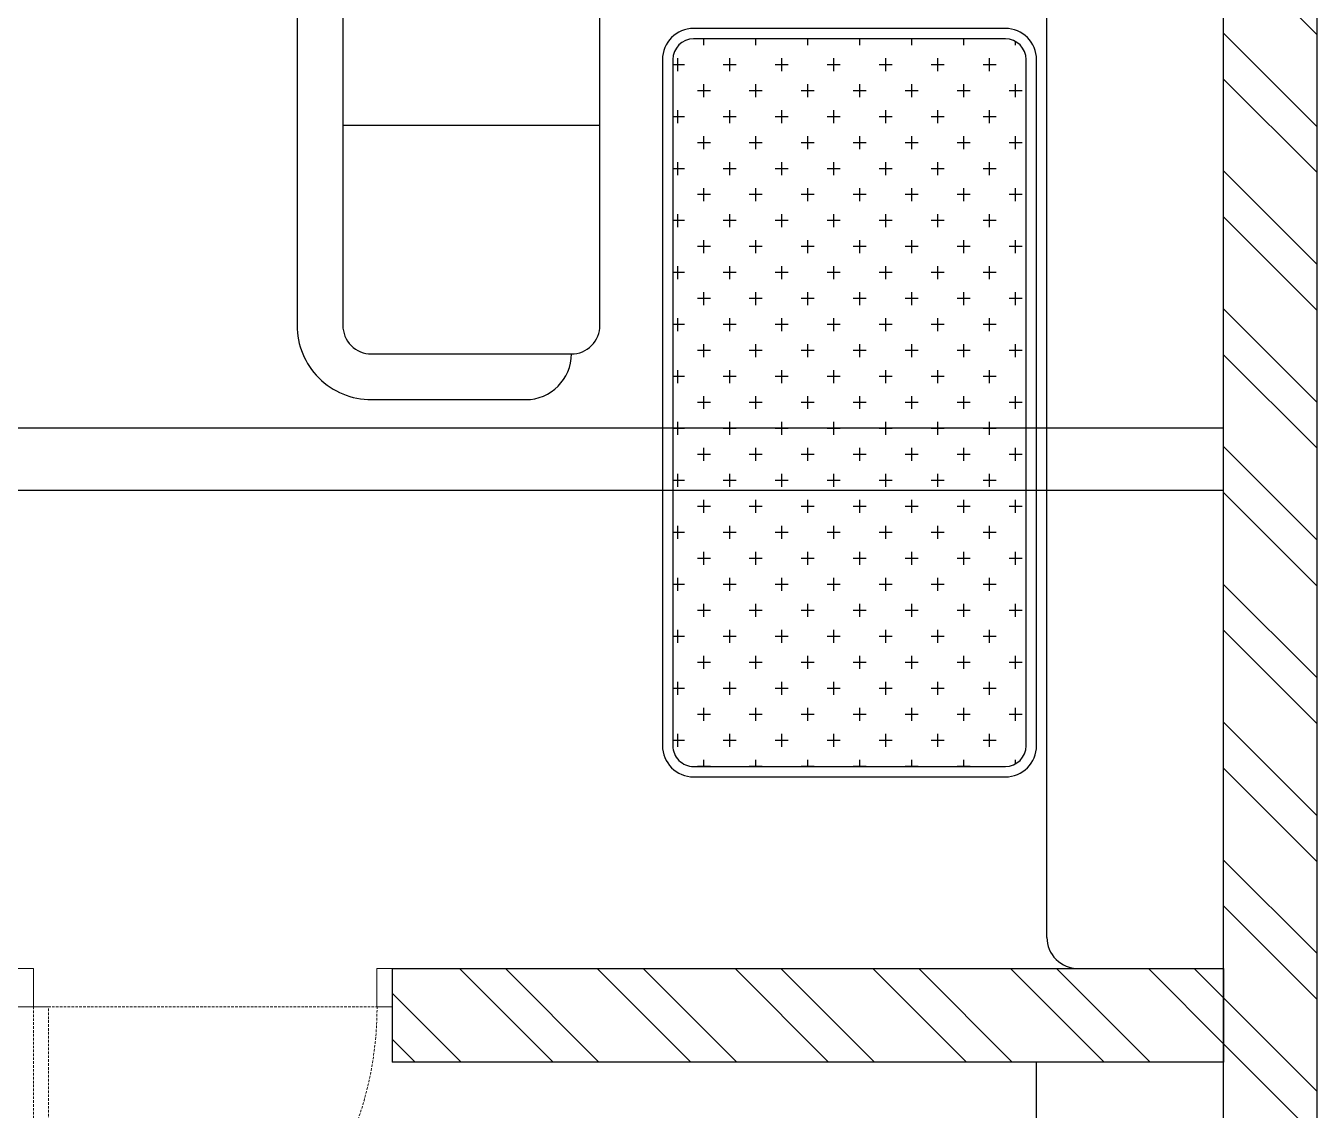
# Model space of a CAD drawing. Header units: inches. Extents: x 9636 to 21597, y -10243 to 557.
# Drawn here: x 18991.4 to 19115.7, y -1777.5 to -1673.2 of the extents above; entities that cross this region are included whole.
import ezdxf

# ---------------------------------------------------------------- set-up
doc = ezdxf.new("R2010")
doc.units = ezdxf.units.IN
doc.header["$MEASUREMENT"] = 0
doc.linetypes.add('DASHED2', pattern=[0.375, 0.25, -0.125])
doc.linetypes.add('HIDDEN', pattern=[0.375, 0.25, -0.125])
for name, color, linetype in [('A-Door-Frame', 1, 'Continuous'), ('A-Door-Swing', 8, 'HIDDEN'), ('IEL-HATCH-002', 7, 'Continuous')]:
    doc.layers.add(name, color=color, linetype=linetype)

# ---------------------------------------------------------------- blocks, each defined once
blk = doc.blocks.new('2r')
at = {"color": 252, "true_color": 0x939598}
for p, q in [((19786.99, -1592.39), (19175.99, -1592.39)), ((19777.99, -1601.39), (19184.99, -1601.39)), ((19602.99, -1681.39), (19602.99, -1601.39)), ((19602.99, -1601.39), (19611.99, -1601.39)), ((19602.99, -1615.39), (19602.99, -1601.39)), ((19611.99, -1601.39), (19611.99, -1681.39)), ((19599.99, -1618.39), (19283.99, -1618.39)), ((19581.55, -1619.39), (19515.55, -1619.39)), ((19581.55, -1620.39), (19515.55, -1620.39)), ((19759.99, -1619.39), (19611.99, -1619.39)), ((19512.55, -1622.39), (19512.55, -1652.39)), ((19513.55, -1622.39), (19513.55, -1652.39)), ((19583.55, -1652.39), (19583.55, -1622.39)), ((19584.55, -1652.39), (19584.55, -1622.39)), ((19515.55, -1654.39), (19581.55, -1654.39)), ((19515.55, -1655.39), (19581.55, -1655.39)), ((19521.86, -1686.15), (19521.86, -1661.4)), ((19548.26, -1683.4), (19548.26, -1668.55)), ((19602.99, -1681.39), (19611.99, -1681.39)), ((19480.61, -1690.55), (19541.11, -1690.55))]:
    blk.add_line(p, q, dxfattribs=at)
blk.add_lwpolyline([(19541.11, -1661.4), (19480.61, -1661.4, 0.414214), (19477.86, -1664.15), (19477.86, -1683.4, 0.414214), (19480.61, -1686.15), (19541.11, -1686.15, 0.414214), (19543.86, -1683.4), (19543.86, -1664.15, 0.414214)], format="xyb", close=True, dxfattribs=at)
for centre, radius, start, end in [((19599.99, -1615.39), 3, 270, 0), ((19515.55, -1622.39), 3, 90, 180), ((19515.55, -1622.39), 2, 90, 180), ((19581.55, -1622.39), 3, 0, 90), ((19581.55, -1622.39), 2, 0, 90), ((19515.55, -1652.39), 3, 180, 270), ((19515.55, -1652.39), 2, 180, 270), ((19581.55, -1652.39), 3, 270, 0), ((19581.55, -1652.39), 2, 270, 0), ((19543.86, -1668.55), 4.4, 0, 90), ((19541.11, -1683.4), 7.15, 270, 0)]:
    blk.add_arc(centre, radius, start, end, dxfattribs=at)
at = {"layer": 'A-Door-Frame', "color": 252, "lineweight": 5, "true_color": 0x939598}
blk.add_line((19602.99, -1681.39), (19606.66, -1681.39), dxfattribs=at)
for points in [[(19602.99, -1681.39), (19602.99, -1682.86), (19606.66, -1682.86), (19606.66, -1681.39)], [(19602.99, -1717.39), (19602.99, -1715.92), (19606.66, -1715.92), (19606.66, -1717.39)]]:
    blk.add_lwpolyline(points, dxfattribs=at)
at = {"layer": 'A-Door-Swing', "color": 252, "linetype": 'DASHED2', "lineweight": 5, "true_color": 0x939598}
blk.add_line((19606.66, -1715.63), (19606.66, -1682.56), dxfattribs=at)
blk.add_lwpolyline([(19606.66, -1715.92), (19639.72, -1715.92), (19639.72, -1714.46), (19606.66, -1714.46)], close=True, dxfattribs=at)
blk.add_arc((19606.66, -1715.92), 33.07, 0, 90, dxfattribs=at)
at = {"layer": 'IEL-HATCH-002', "color": 252, "linetype": 'Continuous', "true_color": 0x939598, "transparency": 33554687}
for p, q in [((19504.16, -1601.39), (19513.16, -1592.39)), ((19513, -1601.39), (19522, -1592.39)), ((19517.42, -1601.39), (19526.42, -1592.39)), ((19526.26, -1601.39), (19535.26, -1592.39)), ((19530.68, -1601.39), (19539.68, -1592.39)), ((19539.52, -1601.39), (19548.52, -1592.39)), ((19543.94, -1601.39), (19552.94, -1592.39)), ((19552.77, -1601.39), (19561.77, -1592.39)), ((19557.19, -1601.39), (19566.19, -1592.39)), ((19566.03, -1601.39), (19575.03, -1592.39)), ((19570.45, -1601.39), (19579.45, -1592.39)), ((19579.29, -1601.39), (19588.29, -1592.39)), ((19583.71, -1601.39), (19592.71, -1592.39)), ((19592.55, -1601.39), (19601.55, -1592.39)), ((19596.97, -1601.39), (19605.97, -1592.39)), ((19605.81, -1601.39), (19614.81, -1592.39)), ((19610.23, -1601.39), (19619.23, -1592.39)), ((19602.99, -1604.21), (19605.81, -1601.39)), ((19602.99, -1608.63), (19610.23, -1601.39)), ((19602.99, -1617.47), (19611.99, -1608.47)), ((19602.99, -1621.88), (19611.99, -1612.88)), ((19514.16, -1621.4), (19513.81, -1621.4)), ((19519.16, -1621.4), (19517.91, -1621.4)), ((19518.54, -1620.78), (19518.54, -1622.03)), ((19524.16, -1621.4), (19522.91, -1621.4)), ((19523.54, -1620.78), (19523.54, -1622.03)), ((19529.16, -1621.4), (19527.91, -1621.4)), ((19528.54, -1620.78), (19528.54, -1622.03)), ((19534.16, -1621.4), (19532.91, -1621.4)), ((19533.54, -1620.78), (19533.54, -1622.03)), ((19539.16, -1621.4), (19537.91, -1621.4)), ((19538.54, -1620.78), (19538.54, -1622.03)), ((19544.16, -1621.4), (19542.91, -1621.4)), ((19543.54, -1620.78), (19543.54, -1622.03)), ((19549.16, -1621.4), (19547.91, -1621.4)), ((19548.54, -1620.78), (19548.54, -1622.03)), ((19554.16, -1621.4), (19552.91, -1621.4)), ((19553.54, -1620.78), (19553.54, -1622.03)), ((19559.16, -1621.4), (19557.91, -1621.4)), ((19558.54, -1620.78), (19558.54, -1622.03)), ((19564.16, -1621.4), (19562.91, -1621.4)), ((19563.54, -1620.78), (19563.54, -1622.03)), ((19569.16, -1621.4), (19567.91, -1621.4)), ((19568.54, -1620.78), (19568.54, -1622.03)), ((19574.16, -1621.4), (19572.91, -1621.4)), ((19573.54, -1620.78), (19573.54, -1622.03)), ((19579.16, -1621.4), (19577.91, -1621.4)), ((19578.54, -1620.78), (19578.54, -1622.03)), ((19583.29, -1621.4), (19582.91, -1621.4)), ((19602.99, -1630.72), (19611.99, -1621.72)), ((19516.66, -1623.9), (19515.41, -1623.9)), ((19516.04, -1623.28), (19516.04, -1624.53)), ((19521.66, -1623.9), (19520.41, -1623.9)), ((19521.04, -1623.28), (19521.04, -1624.53)), ((19526.66, -1623.9), (19525.41, -1623.9)), ((19526.04, -1623.28), (19526.04, -1624.53)), ((19531.66, -1623.9), (19530.41, -1623.9)), ((19531.04, -1623.28), (19531.04, -1624.53)), ((19536.66, -1623.9), (19535.41, -1623.9)), ((19536.04, -1623.28), (19536.04, -1624.53)), ((19541.66, -1623.9), (19540.41, -1623.9)), ((19541.04, -1623.28), (19541.04, -1624.53)), ((19546.66, -1623.9), (19545.41, -1623.9)), ((19546.04, -1623.28), (19546.04, -1624.53)), ((19551.66, -1623.9), (19550.41, -1623.9)), ((19551.04, -1623.28), (19551.04, -1624.53)), ((19556.66, -1623.9), (19555.41, -1623.9)), ((19556.04, -1623.28), (19556.04, -1624.53)), ((19561.66, -1623.9), (19560.41, -1623.9)), ((19561.04, -1623.28), (19561.04, -1624.53)), ((19566.66, -1623.9), (19565.41, -1623.9)), ((19566.04, -1623.28), (19566.04, -1624.53)), ((19571.66, -1623.9), (19570.41, -1623.9)), ((19571.04, -1623.28), (19571.04, -1624.53)), ((19576.66, -1623.9), (19575.41, -1623.9)), ((19576.04, -1623.28), (19576.04, -1624.53)), ((19581.66, -1623.9), (19580.41, -1623.9)), ((19581.04, -1623.28), (19581.04, -1624.53)), ((19514.16, -1626.4), (19513.55, -1626.4)), ((19519.16, -1626.4), (19517.91, -1626.4)), ((19518.54, -1625.78), (19518.54, -1627.03)), ((19524.16, -1626.4), (19522.91, -1626.4)), ((19523.54, -1625.78), (19523.54, -1627.03)), ((19529.16, -1626.4), (19527.91, -1626.4)), ((19528.54, -1625.78), (19528.54, -1627.03)), ((19534.16, -1626.4), (19532.91, -1626.4)), ((19533.54, -1625.78), (19533.54, -1627.03)), ((19539.16, -1626.4), (19537.91, -1626.4)), ((19538.54, -1625.78), (19538.54, -1627.03)), ((19544.16, -1626.4), (19542.91, -1626.4)), ((19543.54, -1625.78), (19543.54, -1627.03)), ((19549.16, -1626.4), (19547.91, -1626.4)), ((19548.54, -1625.78), (19548.54, -1627.03)), ((19554.16, -1626.4), (19552.91, -1626.4)), ((19553.54, -1625.78), (19553.54, -1627.03)), ((19559.16, -1626.4), (19557.91, -1626.4)), ((19558.54, -1625.78), (19558.54, -1627.03)), ((19564.16, -1626.4), (19562.91, -1626.4)), ((19563.54, -1625.78), (19563.54, -1627.03)), ((19569.16, -1626.4), (19567.91, -1626.4)), ((19568.54, -1625.78), (19568.54, -1627.03)), ((19574.16, -1626.4), (19572.91, -1626.4)), ((19573.54, -1625.78), (19573.54, -1627.03)), ((19579.16, -1626.4), (19577.91, -1626.4)), ((19578.54, -1625.78), (19578.54, -1627.03)), ((19583.55, -1626.4), (19582.91, -1626.4)), ((19583.54, -1625.78), (19583.54, -1627.03)), ((19602.99, -1635.14), (19611.99, -1626.14)), ((19516.66, -1628.9), (19515.41, -1628.9)), ((19516.04, -1628.28), (19516.04, -1629.53)), ((19521.66, -1628.9), (19520.41, -1628.9)), ((19521.04, -1628.28), (19521.04, -1629.53)), ((19526.66, -1628.9), (19525.41, -1628.9)), ((19526.04, -1628.28), (19526.04, -1629.53)), ((19531.66, -1628.9), (19530.41, -1628.9)), ((19531.04, -1628.28), (19531.04, -1629.53)), ((19536.66, -1628.9), (19535.41, -1628.9)), ((19536.04, -1628.28), (19536.04, -1629.53)), ((19541.66, -1628.9), (19540.41, -1628.9)), ((19541.04, -1628.28), (19541.04, -1629.53)), ((19546.66, -1628.9), (19545.41, -1628.9)), ((19546.04, -1628.28), (19546.04, -1629.53)), ((19551.66, -1628.9), (19550.41, -1628.9)), ((19551.04, -1628.28), (19551.04, -1629.53)), ((19556.66, -1628.9), (19555.41, -1628.9)), ((19556.04, -1628.28), (19556.04, -1629.53)), ((19561.66, -1628.9), (19560.41, -1628.9)), ((19561.04, -1628.28), (19561.04, -1629.53)), ((19566.66, -1628.9), (19565.41, -1628.9)), ((19566.04, -1628.28), (19566.04, -1629.53)), ((19571.66, -1628.9), (19570.41, -1628.9)), ((19571.04, -1628.28), (19571.04, -1629.53)), ((19576.66, -1628.9), (19575.41, -1628.9)), ((19576.04, -1628.28), (19576.04, -1629.53)), ((19581.66, -1628.9), (19580.41, -1628.9)), ((19581.04, -1628.28), (19581.04, -1629.53)), ((19514.16, -1631.4), (19513.55, -1631.4)), ((19519.16, -1631.4), (19517.91, -1631.4)), ((19518.54, -1630.78), (19518.54, -1632.03)), ((19524.16, -1631.4), (19522.91, -1631.4)), ((19523.54, -1630.78), (19523.54, -1632.03)), ((19529.16, -1631.4), (19527.91, -1631.4)), ((19528.54, -1630.78), (19528.54, -1632.03)), ((19534.16, -1631.4), (19532.91, -1631.4)), ((19533.54, -1630.78), (19533.54, -1632.03)), ((19539.16, -1631.4), (19537.91, -1631.4)), ((19538.54, -1630.78), (19538.54, -1632.03)), ((19544.16, -1631.4), (19542.91, -1631.4)), ((19543.54, -1630.78), (19543.54, -1632.03)), ((19549.16, -1631.4), (19547.91, -1631.4)), ((19548.54, -1630.78), (19548.54, -1632.03)), ((19554.16, -1631.4), (19552.91, -1631.4)), ((19553.54, -1630.78), (19553.54, -1632.03)), ((19559.16, -1631.4), (19557.91, -1631.4)), ((19558.54, -1630.78), (19558.54, -1632.03)), ((19564.16, -1631.4), (19562.91, -1631.4)), ((19563.54, -1630.78), (19563.54, -1632.03)), ((19569.16, -1631.4), (19567.91, -1631.4)), ((19568.54, -1630.78), (19568.54, -1632.03)), ((19574.16, -1631.4), (19572.91, -1631.4)), ((19573.54, -1630.78), (19573.54, -1632.03)), ((19579.16, -1631.4), (19577.91, -1631.4)), ((19578.54, -1630.78), (19578.54, -1632.03)), ((19583.55, -1631.4), (19582.91, -1631.4)), ((19583.54, -1630.78), (19583.54, -1632.03)), ((19516.66, -1633.9), (19515.41, -1633.9)), ((19516.04, -1633.28), (19516.04, -1634.53)), ((19521.66, -1633.9), (19520.41, -1633.9)), ((19521.04, -1633.28), (19521.04, -1634.53)), ((19526.66, -1633.9), (19525.41, -1633.9)), ((19526.04, -1633.28), (19526.04, -1634.53)), ((19531.66, -1633.9), (19530.41, -1633.9)), ((19531.04, -1633.28), (19531.04, -1634.53)), ((19536.66, -1633.9), (19535.41, -1633.9)), ((19536.04, -1633.28), (19536.04, -1634.53)), ((19541.66, -1633.9), (19540.41, -1633.9)), ((19541.04, -1633.28), (19541.04, -1634.53)), ((19546.66, -1633.9), (19545.41, -1633.9)), ((19546.04, -1633.28), (19546.04, -1634.53)), ((19551.66, -1633.9), (19550.41, -1633.9)), ((19551.04, -1633.28), (19551.04, -1634.53)), ((19556.66, -1633.9), (19555.41, -1633.9)), ((19556.04, -1633.28), (19556.04, -1634.53)), ((19561.66, -1633.9), (19560.41, -1633.9)), ((19561.04, -1633.28), (19561.04, -1634.53)), ((19566.66, -1633.9), (19565.41, -1633.9)), ((19566.04, -1633.28), (19566.04, -1634.53)), ((19571.66, -1633.9), (19570.41, -1633.9)), ((19571.04, -1633.28), (19571.04, -1634.53)), ((19576.66, -1633.9), (19575.41, -1633.9)), ((19576.04, -1633.28), (19576.04, -1634.53)), ((19581.66, -1633.9), (19580.41, -1633.9)), ((19581.04, -1633.28), (19581.04, -1634.53)), ((19602.99, -1643.98), (19611.99, -1634.98)), ((19514.16, -1636.4), (19513.55, -1636.4)), ((19519.16, -1636.4), (19517.91, -1636.4)), ((19518.54, -1635.78), (19518.54, -1637.03)), ((19524.16, -1636.4), (19522.91, -1636.4)), ((19523.54, -1635.78), (19523.54, -1637.03)), ((19529.16, -1636.4), (19527.91, -1636.4)), ((19528.54, -1635.78), (19528.54, -1637.03)), ((19534.16, -1636.4), (19532.91, -1636.4)), ((19533.54, -1635.78), (19533.54, -1637.03)), ((19539.16, -1636.4), (19537.91, -1636.4)), ((19538.54, -1635.78), (19538.54, -1637.03)), ((19544.16, -1636.4), (19542.91, -1636.4)), ((19543.54, -1635.78), (19543.54, -1637.03)), ((19549.16, -1636.4), (19547.91, -1636.4)), ((19548.54, -1635.78), (19548.54, -1637.03)), ((19554.16, -1636.4), (19552.91, -1636.4)), ((19553.54, -1635.78), (19553.54, -1637.03)), ((19559.16, -1636.4), (19557.91, -1636.4)), ((19558.54, -1635.78), (19558.54, -1637.03)), ((19564.16, -1636.4), (19562.91, -1636.4)), ((19563.54, -1635.78), (19563.54, -1637.03)), ((19569.16, -1636.4), (19567.91, -1636.4)), ((19568.54, -1635.78), (19568.54, -1637.03)), ((19574.16, -1636.4), (19572.91, -1636.4)), ((19573.54, -1635.78), (19573.54, -1637.03)), ((19579.16, -1636.4), (19577.91, -1636.4)), ((19578.54, -1635.78), (19578.54, -1637.03)), ((19583.55, -1636.4), (19582.91, -1636.4)), ((19583.54, -1635.78), (19583.54, -1637.03)), ((19516.66, -1638.9), (19515.41, -1638.9)), ((19516.04, -1638.28), (19516.04, -1639.53)), ((19521.66, -1638.9), (19520.41, -1638.9)), ((19521.04, -1638.28), (19521.04, -1639.53)), ((19526.66, -1638.9), (19525.41, -1638.9)), ((19526.04, -1638.28), (19526.04, -1639.53)), ((19531.66, -1638.9), (19530.41, -1638.9)), ((19531.04, -1638.28), (19531.04, -1639.53)), ((19536.66, -1638.9), (19535.41, -1638.9)), ((19536.04, -1638.28), (19536.04, -1639.53)), ((19541.66, -1638.9), (19540.41, -1638.9)), ((19541.04, -1638.28), (19541.04, -1639.53)), ((19546.66, -1638.9), (19545.41, -1638.9)), ((19546.04, -1638.28), (19546.04, -1639.53)), ((19551.66, -1638.9), (19550.41, -1638.9)), ((19551.04, -1638.28), (19551.04, -1639.53)), ((19556.66, -1638.9), (19555.41, -1638.9)), ((19556.04, -1638.28), (19556.04, -1639.53)), ((19561.66, -1638.9), (19560.41, -1638.9)), ((19561.04, -1638.28), (19561.04, -1639.53)), ((19566.66, -1638.9), (19565.41, -1638.9)), ((19566.04, -1638.28), (19566.04, -1639.53)), ((19571.66, -1638.9), (19570.41, -1638.9)), ((19571.04, -1638.28), (19571.04, -1639.53)), ((19576.66, -1638.9), (19575.41, -1638.9)), ((19576.04, -1638.28), (19576.04, -1639.53)), ((19581.66, -1638.9), (19580.41, -1638.9)), ((19581.04, -1638.28), (19581.04, -1639.53)), ((19602.99, -1648.4), (19611.99, -1639.4)), ((19514.16, -1641.4), (19513.55, -1641.4)), ((19519.16, -1641.4), (19517.91, -1641.4)), ((19518.54, -1640.78), (19518.54, -1642.03)), ((19524.16, -1641.4), (19522.91, -1641.4)), ((19523.54, -1640.78), (19523.54, -1642.03)), ((19529.16, -1641.4), (19527.91, -1641.4)), ((19528.54, -1640.78), (19528.54, -1642.03)), ((19534.16, -1641.4), (19532.91, -1641.4)), ((19533.54, -1640.78), (19533.54, -1642.03)), ((19539.16, -1641.4), (19537.91, -1641.4)), ((19538.54, -1640.78), (19538.54, -1642.03)), ((19544.16, -1641.4), (19542.91, -1641.4)), ((19543.54, -1640.78), (19543.54, -1642.03)), ((19549.16, -1641.4), (19547.91, -1641.4)), ((19548.54, -1640.78), (19548.54, -1642.03)), ((19554.16, -1641.4), (19552.91, -1641.4)), ((19553.54, -1640.78), (19553.54, -1642.03)), ((19559.16, -1641.4), (19557.91, -1641.4)), ((19558.54, -1640.78), (19558.54, -1642.03)), ((19564.16, -1641.4), (19562.91, -1641.4)), ((19563.54, -1640.78), (19563.54, -1642.03)), ((19569.16, -1641.4), (19567.91, -1641.4)), ((19568.54, -1640.78), (19568.54, -1642.03)), ((19574.16, -1641.4), (19572.91, -1641.4)), ((19573.54, -1640.78), (19573.54, -1642.03)), ((19579.16, -1641.4), (19577.91, -1641.4)), ((19578.54, -1640.78), (19578.54, -1642.03)), ((19583.55, -1641.4), (19582.91, -1641.4)), ((19583.54, -1640.78), (19583.54, -1642.03)), ((19516.66, -1643.9), (19515.41, -1643.9)), ((19516.04, -1643.28), (19516.04, -1644.53)), ((19521.66, -1643.9), (19520.41, -1643.9)), ((19521.04, -1643.28), (19521.04, -1644.53)), ((19526.66, -1643.9), (19525.41, -1643.9)), ((19526.04, -1643.28), (19526.04, -1644.53)), ((19531.66, -1643.9), (19530.41, -1643.9)), ((19531.04, -1643.28), (19531.04, -1644.53)), ((19536.66, -1643.9), (19535.41, -1643.9)), ((19536.04, -1643.28), (19536.04, -1644.53)), ((19541.66, -1643.9), (19540.41, -1643.9)), ((19541.04, -1643.28), (19541.04, -1644.53)), ((19546.66, -1643.9), (19545.41, -1643.9)), ((19546.04, -1643.28), (19546.04, -1644.53)), ((19551.66, -1643.9), (19550.41, -1643.9)), ((19551.04, -1643.28), (19551.04, -1644.53)), ((19556.66, -1643.9), (19555.41, -1643.9)), ((19556.04, -1643.28), (19556.04, -1644.53)), ((19561.66, -1643.9), (19560.41, -1643.9)), ((19561.04, -1643.28), (19561.04, -1644.53)), ((19566.66, -1643.9), (19565.41, -1643.9)), ((19566.04, -1643.28), (19566.04, -1644.53)), ((19571.66, -1643.9), (19570.41, -1643.9)), ((19571.04, -1643.28), (19571.04, -1644.53)), ((19576.66, -1643.9), (19575.41, -1643.9)), ((19576.04, -1643.28), (19576.04, -1644.53)), ((19581.66, -1643.9), (19580.41, -1643.9)), ((19581.04, -1643.28), (19581.04, -1644.53)), ((19514.16, -1646.4), (19513.55, -1646.4)), ((19519.16, -1646.4), (19517.91, -1646.4)), ((19518.54, -1645.78), (19518.54, -1647.03)), ((19524.16, -1646.4), (19522.91, -1646.4)), ((19523.54, -1645.78), (19523.54, -1647.03)), ((19529.16, -1646.4), (19527.91, -1646.4)), ((19528.54, -1645.78), (19528.54, -1647.03)), ((19534.16, -1646.4), (19532.91, -1646.4)), ((19533.54, -1645.78), (19533.54, -1647.03)), ((19539.16, -1646.4), (19537.91, -1646.4)), ((19538.54, -1645.78), (19538.54, -1647.03)), ((19544.16, -1646.4), (19542.91, -1646.4)), ((19543.54, -1645.78), (19543.54, -1647.03)), ((19549.16, -1646.4), (19547.91, -1646.4)), ((19548.54, -1645.78), (19548.54, -1647.03)), ((19554.16, -1646.4), (19552.91, -1646.4)), ((19553.54, -1645.78), (19553.54, -1647.03)), ((19559.16, -1646.4), (19557.91, -1646.4)), ((19558.54, -1645.78), (19558.54, -1647.03)), ((19564.16, -1646.4), (19562.91, -1646.4)), ((19563.54, -1645.78), (19563.54, -1647.03)), ((19569.16, -1646.4), (19567.91, -1646.4)), ((19568.54, -1645.78), (19568.54, -1647.03)), ((19574.16, -1646.4), (19572.91, -1646.4)), ((19573.54, -1645.78), (19573.54, -1647.03)), ((19579.16, -1646.4), (19577.91, -1646.4)), ((19578.54, -1645.78), (19578.54, -1647.03)), ((19583.55, -1646.4), (19582.91, -1646.4)), ((19583.54, -1645.78), (19583.54, -1647.03)), ((19516.66, -1648.9), (19515.41, -1648.9)), ((19516.04, -1648.28), (19516.04, -1649.53)), ((19521.66, -1648.9), (19520.41, -1648.9)), ((19521.04, -1648.28), (19521.04, -1649.53)), ((19526.66, -1648.9), (19525.41, -1648.9)), ((19526.04, -1648.28), (19526.04, -1649.53)), ((19531.66, -1648.9), (19530.41, -1648.9)), ((19531.04, -1648.28), (19531.04, -1649.53)), ((19536.66, -1648.9), (19535.41, -1648.9)), ((19536.04, -1648.28), (19536.04, -1649.53)), ((19541.66, -1648.9), (19540.41, -1648.9)), ((19541.04, -1648.28), (19541.04, -1649.53)), ((19546.66, -1648.9), (19545.41, -1648.9)), ((19546.04, -1648.28), (19546.04, -1649.53)), ((19551.66, -1648.9), (19550.41, -1648.9)), ((19551.04, -1648.28), (19551.04, -1649.53)), ((19556.66, -1648.9), (19555.41, -1648.9)), ((19556.04, -1648.28), (19556.04, -1649.53)), ((19561.66, -1648.9), (19560.41, -1648.9)), ((19561.04, -1648.28), (19561.04, -1649.53)), ((19566.66, -1648.9), (19565.41, -1648.9)), ((19566.04, -1648.28), (19566.04, -1649.53)), ((19571.66, -1648.9), (19570.41, -1648.9)), ((19571.04, -1648.28), (19571.04, -1649.53)), ((19576.66, -1648.9), (19575.41, -1648.9)), ((19576.04, -1648.28), (19576.04, -1649.53)), ((19581.66, -1648.9), (19580.41, -1648.9)), ((19581.04, -1648.28), (19581.04, -1649.53)), ((19602.99, -1657.24), (19611.99, -1648.24)), ((19514.16, -1651.4), (19513.55, -1651.4)), ((19519.16, -1651.4), (19517.91, -1651.4)), ((19518.54, -1650.78), (19518.54, -1652.03)), ((19524.16, -1651.4), (19522.91, -1651.4)), ((19523.54, -1650.78), (19523.54, -1652.03)), ((19529.16, -1651.4), (19527.91, -1651.4)), ((19528.54, -1650.78), (19528.54, -1652.03)), ((19534.16, -1651.4), (19532.91, -1651.4)), ((19533.54, -1650.78), (19533.54, -1652.03)), ((19539.16, -1651.4), (19537.91, -1651.4)), ((19538.54, -1650.78), (19538.54, -1652.03)), ((19544.16, -1651.4), (19542.91, -1651.4)), ((19543.54, -1650.78), (19543.54, -1652.03)), ((19549.16, -1651.4), (19547.91, -1651.4)), ((19548.54, -1650.78), (19548.54, -1652.03)), ((19554.16, -1651.4), (19552.91, -1651.4)), ((19553.54, -1650.78), (19553.54, -1652.03)), ((19559.16, -1651.4), (19557.91, -1651.4)), ((19558.54, -1650.78), (19558.54, -1652.03)), ((19564.16, -1651.4), (19562.91, -1651.4)), ((19563.54, -1650.78), (19563.54, -1652.03)), ((19569.16, -1651.4), (19567.91, -1651.4)), ((19568.54, -1650.78), (19568.54, -1652.03)), ((19574.16, -1651.4), (19572.91, -1651.4)), ((19573.54, -1650.78), (19573.54, -1652.03)), ((19579.16, -1651.4), (19577.91, -1651.4)), ((19578.54, -1650.78), (19578.54, -1652.03)), ((19583.55, -1651.4), (19582.91, -1651.4)), ((19583.54, -1650.78), (19583.54, -1652.03)), ((19602.99, -1661.66), (19611.99, -1652.66)), ((19516.66, -1653.9), (19515.41, -1653.9)), ((19516.04, -1653.28), (19516.04, -1654.39)), ((19521.66, -1653.9), (19520.41, -1653.9)), ((19521.04, -1653.28), (19521.04, -1654.39)), ((19526.66, -1653.9), (19525.41, -1653.9)), ((19526.04, -1653.28), (19526.04, -1654.39)), ((19531.66, -1653.9), (19530.41, -1653.9)), ((19531.04, -1653.28), (19531.04, -1654.39)), ((19536.66, -1653.9), (19535.41, -1653.9)), ((19536.04, -1653.28), (19536.04, -1654.39)), ((19541.66, -1653.9), (19540.41, -1653.9)), ((19541.04, -1653.28), (19541.04, -1654.39)), ((19546.66, -1653.9), (19545.41, -1653.9)), ((19546.04, -1653.28), (19546.04, -1654.39)), ((19551.66, -1653.9), (19550.41, -1653.9)), ((19551.04, -1653.28), (19551.04, -1654.39)), ((19556.66, -1653.9), (19555.41, -1653.9)), ((19556.04, -1653.28), (19556.04, -1654.39)), ((19561.66, -1653.9), (19560.41, -1653.9)), ((19561.04, -1653.28), (19561.04, -1654.39)), ((19566.66, -1653.9), (19565.41, -1653.9)), ((19566.04, -1653.28), (19566.04, -1654.39)), ((19571.66, -1653.9), (19570.41, -1653.9)), ((19571.04, -1653.28), (19571.04, -1654.39)), ((19576.66, -1653.9), (19575.41, -1653.9)), ((19576.04, -1653.28), (19576.04, -1654.39)), ((19581.66, -1653.9), (19580.41, -1653.9)), ((19581.04, -1653.28), (19581.04, -1654.39)), ((19602.99, -1670.5), (19611.99, -1661.5)), ((19602.99, -1674.92), (19611.99, -1665.92)), ((19605.36, -1681.39), (19611.99, -1674.76)), ((19609.78, -1681.39), (19611.99, -1679.18))]:
    blk.add_line(p, q, dxfattribs=at)

msp = doc.modelspace()

# ---------------------------------------------------------------- linework, layer by layer
for p, q in [((19106.66, -1711.85), (18942.66, -1711.85)), ((19106.66, -1717.85), (18942.66, -1717.85))]:
    msp.add_line(p, q)

# ---------------------------------------------------------------- block references
at = {"rotation": 270}
msp.add_blockref('2r', (20708.04, 17839.14), dxfattribs=at)

doc.saveas('drawing.dxf')
